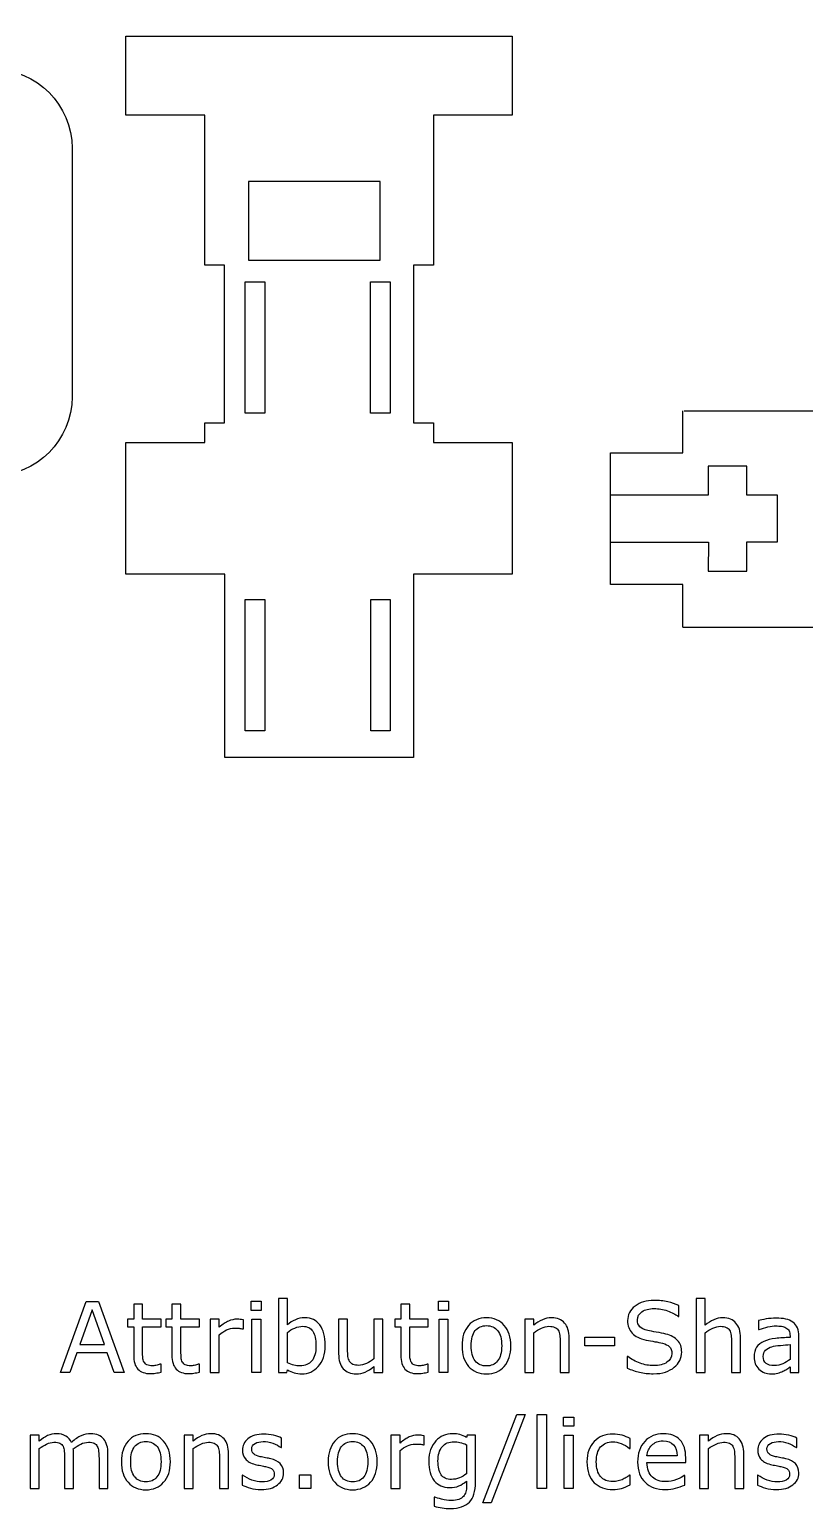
# Model space of a CAD drawing. Extents: x -208 to 424, y -67 to 313.
# Drawn here: x -133.5 to -74.5, y -66.9 to 45.6 of the extents above; entities that cross this region are included whole.
import ezdxf

# ---------------------------------------------------------------- set-up
doc = ezdxf.new("R2010")
doc.units = 0
doc.header["$MEASUREMENT"] = 0

# ---------------------------------------------------------------- blocks, each defined once
blk = doc.blocks.new('AI9-BLK1')
at = {"color": 7}
for points in [[(-61.94, -10.87), (-62.7, -10.87), (-63.23, -9.37), (-65.55, -9.37), (-66.07, -10.87), (-66.8, -10.87), (-64.85, -5.48), (-63.89, -5.48), (-61.94, -10.87)], [(-51.51, -6.15), (-52.28, -6.15), (-52.28, -5.45), (-51.51, -5.45), (-51.51, -6.15)], [(-37.25, -6.15), (-38.02, -6.15), (-38.02, -5.45), (-37.25, -5.45), (-37.25, -6.15)], [(-63.45, -8.75), (-64.39, -6.11), (-65.33, -8.75), (-63.45, -8.75)], [(-51.55, -10.87), (-52.24, -10.87), (-52.24, -6.82), (-51.55, -6.82), (-51.55, -10.87)], [(-37.3, -10.87), (-37.98, -10.87), (-37.98, -6.82), (-37.3, -6.82), (-37.3, -10.87)], [(-24.62, -8.84), (-26.88, -8.84), (-26.88, -8.19), (-24.62, -8.19), (-24.62, -8.84)], [(-31.42, -14.06), (-34.02, -20.79), (-34.64, -20.79), (-32.06, -14.06), (-31.42, -14.06)], [(-29.81, -19.69), (-30.5, -19.69), (-30.5, -14.06), (-29.81, -14.06), (-29.81, -19.69)], [(-27.73, -14.97), (-28.51, -14.97), (-28.51, -14.27), (-27.73, -14.27), (-27.73, -14.97)], [(-27.78, -19.69), (-28.46, -19.69), (-28.46, -15.64), (-27.78, -15.64), (-27.78, -19.69)], [(-47.73, -19.69), (-48.59, -19.69), (-48.59, -18.65), (-47.73, -18.65), (-47.73, -19.69)]]:
    blk.add_lwpolyline(points, dxfattribs=at)
for points, knots in [([(-46.64, -8.82), (-46.64, -9.15), (-46.69, -9.46), (-46.78, -9.73), (-46.88, -10), (-47.01, -10.23), (-47.17, -10.41), (-47.34, -10.6), (-47.53, -10.74), (-47.73, -10.84), (-47.94, -10.93), (-48.17, -10.98), (-48.41, -10.98), (-48.64, -10.98), (-48.84, -10.95), (-49.01, -10.9), (-49.18, -10.84), (-49.35, -10.77), (-49.52, -10.68), (-49.52, -10.68), (-49.56, -10.87), (-49.56, -10.87), (-49.56, -10.87), (-50.2, -10.87), (-50.2, -10.87), (-50.2, -10.87), (-50.2, -5.24), (-50.2, -5.24), (-50.2, -5.24), (-49.52, -5.24), (-49.52, -5.24), (-49.52, -5.24), (-49.52, -7.25), (-49.52, -7.25), (-49.33, -7.09), (-49.13, -6.96), (-48.91, -6.86), (-48.7, -6.76), (-48.46, -6.71), (-48.19, -6.71), (-47.71, -6.71), (-47.33, -6.9), (-47.06, -7.26), (-46.78, -7.63), (-46.64, -8.15), (-46.64, -8.82)], [0, 0, 0, 0, 1, 1, 1, 2, 2, 2, 3, 3, 3, 4, 4, 4, 5, 5, 5, 6, 6, 6, 7, 7, 7, 8, 8, 8, 9, 9, 9, 10, 10, 10, 11, 11, 11, 12, 12, 12, 13, 13, 13, 14, 14, 14, 15, 15, 15, 15]), ([(-19.51, -9.34), (-19.51, -9.54), (-19.56, -9.75), (-19.66, -9.96), (-19.76, -10.16), (-19.89, -10.34), (-20.07, -10.48), (-20.26, -10.63), (-20.49, -10.75), (-20.74, -10.84), (-21, -10.93), (-21.31, -10.97), (-21.67, -10.97), (-22.06, -10.97), (-22.4, -10.93), (-22.71, -10.86), (-23.02, -10.79), (-23.34, -10.68), (-23.66, -10.54), (-23.66, -10.54), (-23.66, -9.65), (-23.66, -9.65), (-23.66, -9.65), (-23.61, -9.65), (-23.61, -9.65), (-23.34, -9.87), (-23.02, -10.05), (-22.67, -10.17), (-22.31, -10.29), (-21.98, -10.35), (-21.66, -10.35), (-21.22, -10.35), (-20.88, -10.27), (-20.63, -10.1), (-20.39, -9.94), (-20.26, -9.71), (-20.26, -9.44), (-20.26, -9.2), (-20.32, -9.02), (-20.44, -8.91), (-20.55, -8.8), (-20.73, -8.71), (-20.97, -8.64), (-21.15, -8.6), (-21.34, -8.56), (-21.55, -8.53), (-21.76, -8.49), (-21.99, -8.45), (-22.22, -8.41), (-22.7, -8.3), (-23.05, -8.13), (-23.28, -7.89), (-23.51, -7.64), (-23.63, -7.32), (-23.63, -6.93), (-23.63, -6.48), (-23.43, -6.11), (-23.06, -5.82), (-22.67, -5.53), (-22.19, -5.39), (-21.61, -5.39), (-21.23, -5.39), (-20.88, -5.43), (-20.57, -5.5), (-20.26, -5.57), (-19.98, -5.66), (-19.73, -5.77), (-19.73, -5.77), (-19.73, -6.61), (-19.73, -6.61), (-19.73, -6.61), (-19.78, -6.61), (-19.78, -6.61), (-19.99, -6.44), (-20.26, -6.3), (-20.59, -6.18), (-20.92, -6.07), (-21.26, -6.01), (-21.61, -6.01), (-21.99, -6.01), (-22.3, -6.09), (-22.53, -6.25), (-22.76, -6.41), (-22.88, -6.61), (-22.88, -6.86), (-22.88, -7.09), (-22.82, -7.26), (-22.7, -7.39), (-22.59, -7.52), (-22.38, -7.62), (-22.09, -7.68), (-21.94, -7.72), (-21.72, -7.76), (-21.44, -7.81), (-21.15, -7.85), (-20.91, -7.9), (-20.72, -7.95), (-20.32, -8.06), (-20.02, -8.22), (-19.82, -8.43), (-19.61, -8.65), (-19.51, -8.95), (-19.51, -9.34)], [0, 0, 0, 0, 1, 1, 1, 2, 2, 2, 3, 3, 3, 4, 4, 4, 5, 5, 5, 6, 6, 6, 7, 7, 7, 8, 8, 8, 9, 9, 9, 10, 10, 10, 11, 11, 11, 12, 12, 12, 13, 13, 13, 14, 14, 14, 15, 15, 15, 16, 16, 16, 17, 17, 17, 18, 18, 18, 19, 19, 19, 20, 20, 20, 21, 21, 21, 22, 22, 22, 23, 23, 23, 24, 24, 24, 25, 25, 25, 26, 26, 26, 27, 27, 27, 28, 28, 28, 29, 29, 29, 30, 30, 30, 31, 31, 31, 32, 32, 32, 33, 33, 33, 34, 34, 34, 34]), ([(-15.03, -10.87), (-15.03, -10.87), (-15.72, -10.87), (-15.72, -10.87), (-15.72, -10.87), (-15.72, -8.57), (-15.72, -8.57), (-15.72, -8.38), (-15.73, -8.21), (-15.75, -8.05), (-15.77, -7.88), (-15.81, -7.76), (-15.87, -7.66), (-15.93, -7.56), (-16.01, -7.49), (-16.13, -7.44), (-16.24, -7.39), (-16.38, -7.36), (-16.56, -7.36), (-16.75, -7.36), (-16.94, -7.41), (-17.14, -7.5), (-17.35, -7.59), (-17.54, -7.71), (-17.72, -7.85), (-17.72, -7.85), (-17.72, -10.87), (-17.72, -10.87), (-17.72, -10.87), (-18.41, -10.87), (-18.41, -10.87), (-18.41, -10.87), (-18.41, -5.24), (-18.41, -5.24), (-18.41, -5.24), (-17.72, -5.24), (-17.72, -5.24), (-17.72, -5.24), (-17.72, -7.28), (-17.72, -7.28), (-17.51, -7.1), (-17.29, -6.96), (-17.07, -6.86), (-16.84, -6.76), (-16.61, -6.71), (-16.37, -6.71), (-15.94, -6.71), (-15.6, -6.85), (-15.38, -7.11), (-15.15, -7.37), (-15.03, -7.75), (-15.03, -8.25), (-15.03, -8.25), (-15.03, -10.87), (-15.03, -10.87)], [0, 0, 0, 0, 1, 1, 1, 2, 2, 2, 3, 3, 3, 4, 4, 4, 5, 5, 5, 6, 6, 6, 7, 7, 7, 8, 8, 8, 9, 9, 9, 10, 10, 10, 11, 11, 11, 12, 12, 12, 13, 13, 13, 14, 14, 14, 15, 15, 15, 16, 16, 16, 17, 17, 17, 18, 18, 18, 18]), ([(-59.14, -10.84), (-59.27, -10.88), (-59.41, -10.9), (-59.56, -10.93), (-59.71, -10.95), (-59.84, -10.96), (-59.96, -10.96), (-60.37, -10.96), (-60.69, -10.85), (-60.9, -10.62), (-61.12, -10.4), (-61.22, -10.04), (-61.22, -9.55), (-61.22, -9.55), (-61.22, -7.4), (-61.22, -7.4), (-61.22, -7.4), (-61.69, -7.4), (-61.69, -7.4), (-61.69, -7.4), (-61.69, -6.82), (-61.69, -6.82), (-61.69, -6.82), (-61.22, -6.82), (-61.22, -6.82), (-61.22, -6.82), (-61.22, -5.67), (-61.22, -5.67), (-61.22, -5.67), (-60.54, -5.67), (-60.54, -5.67), (-60.54, -5.67), (-60.54, -6.82), (-60.54, -6.82), (-60.54, -6.82), (-59.14, -6.82), (-59.14, -6.82), (-59.14, -6.82), (-59.14, -7.4), (-59.14, -7.4), (-59.14, -7.4), (-60.54, -7.4), (-60.54, -7.4), (-60.54, -7.4), (-60.54, -9.25), (-60.54, -9.25), (-60.54, -9.46), (-60.54, -9.63), (-60.53, -9.75), (-60.52, -9.87), (-60.48, -9.98), (-60.43, -10.08), (-60.37, -10.18), (-60.3, -10.25), (-60.21, -10.3), (-60.11, -10.34), (-59.97, -10.36), (-59.78, -10.36), (-59.67, -10.36), (-59.56, -10.35), (-59.44, -10.31), (-59.32, -10.28), (-59.23, -10.25), (-59.18, -10.23), (-59.18, -10.23), (-59.14, -10.23), (-59.14, -10.23), (-59.14, -10.23), (-59.14, -10.84), (-59.14, -10.84)], [0, 0, 0, 0, 1, 1, 1, 2, 2, 2, 3, 3, 3, 4, 4, 4, 5, 5, 5, 6, 6, 6, 7, 7, 7, 8, 8, 8, 9, 9, 9, 10, 10, 10, 11, 11, 11, 12, 12, 12, 13, 13, 13, 14, 14, 14, 15, 15, 15, 16, 16, 16, 17, 17, 17, 18, 18, 18, 19, 19, 19, 20, 20, 20, 21, 21, 21, 22, 22, 22, 23, 23, 23, 23]), ([(-56.22, -10.84), (-56.35, -10.88), (-56.49, -10.9), (-56.64, -10.93), (-56.79, -10.95), (-56.92, -10.96), (-57.04, -10.96), (-57.46, -10.96), (-57.77, -10.85), (-57.98, -10.62), (-58.2, -10.4), (-58.31, -10.04), (-58.31, -9.55), (-58.31, -9.55), (-58.31, -7.4), (-58.31, -7.4), (-58.31, -7.4), (-58.77, -7.4), (-58.77, -7.4), (-58.77, -7.4), (-58.77, -6.82), (-58.77, -6.82), (-58.77, -6.82), (-58.31, -6.82), (-58.31, -6.82), (-58.31, -6.82), (-58.31, -5.67), (-58.31, -5.67), (-58.31, -5.67), (-57.62, -5.67), (-57.62, -5.67), (-57.62, -5.67), (-57.62, -6.82), (-57.62, -6.82), (-57.62, -6.82), (-56.22, -6.82), (-56.22, -6.82), (-56.22, -6.82), (-56.22, -7.4), (-56.22, -7.4), (-56.22, -7.4), (-57.62, -7.4), (-57.62, -7.4), (-57.62, -7.4), (-57.62, -9.25), (-57.62, -9.25), (-57.62, -9.46), (-57.62, -9.63), (-57.61, -9.75), (-57.6, -9.87), (-57.56, -9.98), (-57.51, -10.08), (-57.45, -10.18), (-57.38, -10.25), (-57.29, -10.3), (-57.2, -10.34), (-57.05, -10.36), (-56.86, -10.36), (-56.75, -10.36), (-56.64, -10.35), (-56.52, -10.31), (-56.4, -10.28), (-56.31, -10.25), (-56.26, -10.23), (-56.26, -10.23), (-56.22, -10.23), (-56.22, -10.23), (-56.22, -10.23), (-56.22, -10.84), (-56.22, -10.84)], [0, 0, 0, 0, 1, 1, 1, 2, 2, 2, 3, 3, 3, 4, 4, 4, 5, 5, 5, 6, 6, 6, 7, 7, 7, 8, 8, 8, 9, 9, 9, 10, 10, 10, 11, 11, 11, 12, 12, 12, 13, 13, 13, 14, 14, 14, 15, 15, 15, 16, 16, 16, 17, 17, 17, 18, 18, 18, 19, 19, 19, 20, 20, 20, 21, 21, 21, 22, 22, 22, 23, 23, 23, 23]), ([(-38.8, -10.84), (-38.93, -10.88), (-39.07, -10.9), (-39.22, -10.93), (-39.37, -10.95), (-39.51, -10.96), (-39.63, -10.96), (-40.04, -10.96), (-40.35, -10.85), (-40.57, -10.62), (-40.78, -10.4), (-40.89, -10.04), (-40.89, -9.55), (-40.89, -9.55), (-40.89, -7.4), (-40.89, -7.4), (-40.89, -7.4), (-41.35, -7.4), (-41.35, -7.4), (-41.35, -7.4), (-41.35, -6.82), (-41.35, -6.82), (-41.35, -6.82), (-40.89, -6.82), (-40.89, -6.82), (-40.89, -6.82), (-40.89, -5.67), (-40.89, -5.67), (-40.89, -5.67), (-40.2, -5.67), (-40.2, -5.67), (-40.2, -5.67), (-40.2, -6.82), (-40.2, -6.82), (-40.2, -6.82), (-38.8, -6.82), (-38.8, -6.82), (-38.8, -6.82), (-38.8, -7.4), (-38.8, -7.4), (-38.8, -7.4), (-40.2, -7.4), (-40.2, -7.4), (-40.2, -7.4), (-40.2, -9.25), (-40.2, -9.25), (-40.2, -9.46), (-40.2, -9.63), (-40.19, -9.75), (-40.18, -9.87), (-40.15, -9.98), (-40.09, -10.08), (-40.04, -10.18), (-39.96, -10.25), (-39.87, -10.3), (-39.78, -10.34), (-39.64, -10.36), (-39.45, -10.36), (-39.34, -10.36), (-39.22, -10.35), (-39.1, -10.31), (-38.98, -10.28), (-38.89, -10.25), (-38.84, -10.23), (-38.84, -10.23), (-38.8, -10.23), (-38.8, -10.23), (-38.8, -10.23), (-38.8, -10.84), (-38.8, -10.84)], [0, 0, 0, 0, 1, 1, 1, 2, 2, 2, 3, 3, 3, 4, 4, 4, 5, 5, 5, 6, 6, 6, 7, 7, 7, 8, 8, 8, 9, 9, 9, 10, 10, 10, 11, 11, 11, 12, 12, 12, 13, 13, 13, 14, 14, 14, 15, 15, 15, 16, 16, 16, 17, 17, 17, 18, 18, 18, 19, 19, 19, 20, 20, 20, 21, 21, 21, 22, 22, 22, 23, 23, 23, 23]), ([(-32.51, -8.85), (-32.51, -9.51), (-32.68, -10.03), (-33.01, -10.41), (-33.35, -10.79), (-33.8, -10.98), (-34.37, -10.98), (-34.94, -10.98), (-35.39, -10.79), (-35.73, -10.41), (-36.07, -10.03), (-36.23, -9.51), (-36.23, -8.85), (-36.23, -8.19), (-36.07, -7.67), (-35.73, -7.29), (-35.39, -6.91), (-34.94, -6.71), (-34.37, -6.71), (-33.8, -6.71), (-33.35, -6.91), (-33.01, -7.29), (-32.68, -7.67), (-32.51, -8.19), (-32.51, -8.85)], [0, 0, 0, 0, 1, 1, 1, 2, 2, 2, 3, 3, 3, 4, 4, 4, 5, 5, 5, 6, 6, 6, 7, 7, 7, 8, 8, 8, 8]), ([(-28.08, -10.87), (-28.08, -10.87), (-28.76, -10.87), (-28.76, -10.87), (-28.76, -10.87), (-28.76, -8.57), (-28.76, -8.57), (-28.76, -8.38), (-28.77, -8.21), (-28.79, -8.05), (-28.81, -7.88), (-28.85, -7.76), (-28.91, -7.66), (-28.97, -7.56), (-29.06, -7.49), (-29.17, -7.44), (-29.28, -7.39), (-29.43, -7.36), (-29.61, -7.36), (-29.79, -7.36), (-29.99, -7.41), (-30.19, -7.5), (-30.39, -7.59), (-30.58, -7.71), (-30.77, -7.85), (-30.77, -7.85), (-30.77, -10.87), (-30.77, -10.87), (-30.77, -10.87), (-31.45, -10.87), (-31.45, -10.87), (-31.45, -10.87), (-31.45, -6.82), (-31.45, -6.82), (-31.45, -6.82), (-30.77, -6.82), (-30.77, -6.82), (-30.77, -6.82), (-30.77, -7.28), (-30.77, -7.28), (-30.56, -7.1), (-30.34, -6.96), (-30.11, -6.86), (-29.88, -6.76), (-29.65, -6.71), (-29.41, -6.71), (-28.98, -6.71), (-28.65, -6.85), (-28.42, -7.11), (-28.19, -7.37), (-28.08, -7.75), (-28.08, -8.25), (-28.08, -8.25), (-28.08, -10.87), (-28.08, -10.87)], [0, 0, 0, 0, 1, 1, 1, 2, 2, 2, 3, 3, 3, 4, 4, 4, 5, 5, 5, 6, 6, 6, 7, 7, 7, 8, 8, 8, 9, 9, 9, 10, 10, 10, 11, 11, 11, 12, 12, 12, 13, 13, 13, 14, 14, 14, 15, 15, 15, 16, 16, 16, 17, 17, 17, 18, 18, 18, 18]), ([(-10.58, -10.87), (-10.58, -10.87), (-11.26, -10.87), (-11.26, -10.87), (-11.26, -10.87), (-11.26, -10.44), (-11.26, -10.44), (-11.32, -10.48), (-11.4, -10.54), (-11.5, -10.61), (-11.61, -10.68), (-11.7, -10.74), (-11.8, -10.78), (-11.91, -10.84), (-12.04, -10.89), (-12.19, -10.92), (-12.34, -10.96), (-12.51, -10.98), (-12.7, -10.98), (-13.07, -10.98), (-13.37, -10.86), (-13.63, -10.62), (-13.88, -10.38), (-14, -10.07), (-14, -9.7), (-14, -9.39), (-13.94, -9.14), (-13.81, -8.96), (-13.68, -8.77), (-13.49, -8.62), (-13.25, -8.51), (-13, -8.4), (-12.71, -8.33), (-12.37, -8.29), (-12.02, -8.25), (-11.65, -8.22), (-11.26, -8.2), (-11.26, -8.2), (-11.26, -8.1), (-11.26, -8.1), (-11.26, -7.94), (-11.29, -7.81), (-11.34, -7.71), (-11.39, -7.61), (-11.47, -7.53), (-11.57, -7.47), (-11.67, -7.42), (-11.78, -7.38), (-11.92, -7.36), (-12.05, -7.34), (-12.2, -7.33), (-12.34, -7.33), (-12.52, -7.33), (-12.72, -7.35), (-12.94, -7.4), (-13.16, -7.45), (-13.38, -7.52), (-13.62, -7.61), (-13.62, -7.61), (-13.65, -7.61), (-13.65, -7.61), (-13.65, -7.61), (-13.65, -6.92), (-13.65, -6.92), (-13.52, -6.88), (-13.33, -6.84), (-13.08, -6.8), (-12.83, -6.76), (-12.58, -6.74), (-12.33, -6.74), (-12.05, -6.74), (-11.8, -6.76), (-11.59, -6.81), (-11.38, -6.85), (-11.2, -6.93), (-11.04, -7.05), (-10.89, -7.16), (-10.77, -7.3), (-10.7, -7.48), (-10.62, -7.65), (-10.58, -7.87), (-10.58, -8.13), (-10.58, -8.13), (-10.58, -10.87), (-10.58, -10.87)], [0, 0, 0, 0, 1, 1, 1, 2, 2, 2, 3, 3, 3, 4, 4, 4, 5, 5, 5, 6, 6, 6, 7, 7, 7, 8, 8, 8, 9, 9, 9, 10, 10, 10, 11, 11, 11, 12, 12, 12, 13, 13, 13, 14, 14, 14, 15, 15, 15, 16, 16, 16, 17, 17, 17, 18, 18, 18, 19, 19, 19, 20, 20, 20, 21, 21, 21, 22, 22, 22, 23, 23, 23, 24, 24, 24, 25, 25, 25, 26, 26, 26, 27, 27, 27, 28, 28, 28, 28]), ([(-52.87, -7.56), (-52.87, -7.56), (-52.91, -7.56), (-52.91, -7.56), (-53.01, -7.54), (-53.11, -7.52), (-53.2, -7.51), (-53.3, -7.5), (-53.41, -7.5), (-53.54, -7.5), (-53.75, -7.5), (-53.95, -7.54), (-54.15, -7.64), (-54.34, -7.73), (-54.53, -7.85), (-54.71, -8), (-54.71, -8), (-54.71, -10.87), (-54.71, -10.87), (-54.71, -10.87), (-55.4, -10.87), (-55.4, -10.87), (-55.4, -10.87), (-55.4, -6.82), (-55.4, -6.82), (-55.4, -6.82), (-54.71, -6.82), (-54.71, -6.82), (-54.71, -6.82), (-54.71, -7.42), (-54.71, -7.42), (-54.44, -7.2), (-54.21, -7.05), (-54, -6.96), (-53.79, -6.87), (-53.58, -6.82), (-53.37, -6.82), (-53.25, -6.82), (-53.16, -6.83), (-53.11, -6.83), (-53.06, -6.84), (-52.98, -6.85), (-52.87, -6.87), (-52.87, -6.87), (-52.87, -7.56), (-52.87, -7.56)], [0, 0, 0, 0, 1, 1, 1, 2, 2, 2, 3, 3, 3, 4, 4, 4, 5, 5, 5, 6, 6, 6, 7, 7, 7, 8, 8, 8, 9, 9, 9, 10, 10, 10, 11, 11, 11, 12, 12, 12, 13, 13, 13, 14, 14, 14, 15, 15, 15, 15]), ([(-47.35, -8.84), (-47.35, -8.36), (-47.43, -7.99), (-47.59, -7.74), (-47.74, -7.49), (-48, -7.36), (-48.36, -7.36), (-48.55, -7.36), (-48.75, -7.41), (-48.96, -7.49), (-49.16, -7.58), (-49.35, -7.69), (-49.52, -7.82), (-49.52, -7.82), (-49.52, -10.14), (-49.52, -10.14), (-49.33, -10.23), (-49.16, -10.29), (-49.02, -10.32), (-48.88, -10.36), (-48.73, -10.37), (-48.55, -10.37), (-48.17, -10.37), (-47.88, -10.25), (-47.67, -10), (-47.45, -9.76), (-47.35, -9.37), (-47.35, -8.84)], [0, 0, 0, 0, 1, 1, 1, 2, 2, 2, 3, 3, 3, 4, 4, 4, 5, 5, 5, 6, 6, 6, 7, 7, 7, 8, 8, 8, 9, 9, 9, 9]), ([(-42.25, -10.87), (-42.25, -10.87), (-42.93, -10.87), (-42.93, -10.87), (-42.93, -10.87), (-42.93, -10.42), (-42.93, -10.42), (-43.16, -10.6), (-43.38, -10.74), (-43.59, -10.84), (-43.8, -10.93), (-44.03, -10.98), (-44.28, -10.98), (-44.7, -10.98), (-45.03, -10.85), (-45.27, -10.59), (-45.5, -10.33), (-45.62, -9.95), (-45.62, -9.45), (-45.62, -9.45), (-45.62, -6.82), (-45.62, -6.82), (-45.62, -6.82), (-44.94, -6.82), (-44.94, -6.82), (-44.94, -6.82), (-44.94, -9.13), (-44.94, -9.13), (-44.94, -9.33), (-44.93, -9.51), (-44.91, -9.65), (-44.89, -9.8), (-44.85, -9.92), (-44.79, -10.03), (-44.72, -10.13), (-44.64, -10.21), (-44.53, -10.26), (-44.43, -10.31), (-44.28, -10.33), (-44.08, -10.33), (-43.91, -10.33), (-43.72, -10.28), (-43.51, -10.19), (-43.3, -10.1), (-43.11, -9.98), (-42.93, -9.84), (-42.93, -9.84), (-42.93, -6.82), (-42.93, -6.82), (-42.93, -6.82), (-42.25, -6.82), (-42.25, -6.82), (-42.25, -6.82), (-42.25, -10.87), (-42.25, -10.87)], [0, 0, 0, 0, 1, 1, 1, 2, 2, 2, 3, 3, 3, 4, 4, 4, 5, 5, 5, 6, 6, 6, 7, 7, 7, 8, 8, 8, 9, 9, 9, 10, 10, 10, 11, 11, 11, 12, 12, 12, 13, 13, 13, 14, 14, 14, 15, 15, 15, 16, 16, 16, 17, 17, 17, 18, 18, 18, 18]), ([(-33.21, -8.85), (-33.21, -8.33), (-33.31, -7.94), (-33.52, -7.69), (-33.72, -7.44), (-34.01, -7.31), (-34.37, -7.31), (-34.74, -7.31), (-35.02, -7.44), (-35.22, -7.69), (-35.43, -7.94), (-35.53, -8.33), (-35.53, -8.85), (-35.53, -9.35), (-35.43, -9.73), (-35.22, -9.99), (-35.02, -10.26), (-34.73, -10.38), (-34.37, -10.38), (-34.01, -10.38), (-33.73, -10.26), (-33.52, -10), (-33.32, -9.74), (-33.21, -9.36), (-33.21, -8.85)], [0, 0, 0, 0, 1, 1, 1, 2, 2, 2, 3, 3, 3, 4, 4, 4, 5, 5, 5, 6, 6, 6, 7, 7, 7, 8, 8, 8, 8]), ([(-11.26, -9.88), (-11.26, -9.88), (-11.26, -8.75), (-11.26, -8.75), (-11.47, -8.77), (-11.71, -8.78), (-11.99, -8.81), (-12.27, -8.83), (-12.49, -8.87), (-12.65, -8.91), (-12.84, -8.97), (-13, -9.05), (-13.12, -9.17), (-13.24, -9.29), (-13.3, -9.45), (-13.3, -9.65), (-13.3, -9.89), (-13.23, -10.06), (-13.09, -10.18), (-12.95, -10.29), (-12.74, -10.35), (-12.46, -10.35), (-12.22, -10.35), (-12, -10.31), (-11.81, -10.21), (-11.61, -10.12), (-11.43, -10.01), (-11.26, -9.88)], [0, 0, 0, 0, 1, 1, 1, 2, 2, 2, 3, 3, 3, 4, 4, 4, 5, 5, 5, 6, 6, 6, 7, 7, 7, 8, 8, 8, 9, 9, 9, 9]), ([(-63.18, -19.69), (-63.18, -19.69), (-63.86, -19.69), (-63.86, -19.69), (-63.86, -19.69), (-63.86, -17.39), (-63.86, -17.39), (-63.86, -17.21), (-63.87, -17.05), (-63.89, -16.89), (-63.9, -16.72), (-63.94, -16.59), (-63.99, -16.5), (-64.04, -16.39), (-64.12, -16.32), (-64.23, -16.26), (-64.33, -16.21), (-64.48, -16.18), (-64.67, -16.18), (-64.86, -16.18), (-65.06, -16.23), (-65.25, -16.33), (-65.44, -16.42), (-65.63, -16.54), (-65.82, -16.69), (-65.81, -16.75), (-65.8, -16.81), (-65.8, -16.88), (-65.8, -16.96), (-65.79, -17.03), (-65.79, -17.1), (-65.79, -17.1), (-65.79, -19.69), (-65.79, -19.69), (-65.79, -19.69), (-66.48, -19.69), (-66.48, -19.69), (-66.48, -19.69), (-66.48, -17.39), (-66.48, -17.39), (-66.48, -17.21), (-66.48, -17.04), (-66.5, -16.88), (-66.52, -16.72), (-66.55, -16.59), (-66.6, -16.49), (-66.65, -16.39), (-66.73, -16.31), (-66.84, -16.26), (-66.94, -16.21), (-67.09, -16.18), (-67.29, -16.18), (-67.47, -16.18), (-67.66, -16.23), (-67.85, -16.32), (-68.03, -16.41), (-68.22, -16.53), (-68.41, -16.67), (-68.41, -16.67), (-68.41, -19.69), (-68.41, -19.69), (-68.41, -19.69), (-69.09, -19.69), (-69.09, -19.69), (-69.09, -19.69), (-69.09, -15.64), (-69.09, -15.64), (-69.09, -15.64), (-68.41, -15.64), (-68.41, -15.64), (-68.41, -15.64), (-68.41, -16.09), (-68.41, -16.09), (-68.19, -15.92), (-67.98, -15.78), (-67.77, -15.68), (-67.56, -15.58), (-67.33, -15.53), (-67.09, -15.53), (-66.82, -15.53), (-66.58, -15.59), (-66.39, -15.71), (-66.2, -15.82), (-66.06, -15.98), (-65.96, -16.19), (-65.69, -15.96), (-65.44, -15.79), (-65.21, -15.69), (-64.98, -15.58), (-64.74, -15.53), (-64.48, -15.53), (-64.04, -15.53), (-63.71, -15.67), (-63.5, -15.94), (-63.29, -16.21), (-63.18, -16.58), (-63.18, -17.06), (-63.18, -17.06), (-63.18, -19.69), (-63.18, -19.69)], [0, 0, 0, 0, 1, 1, 1, 2, 2, 2, 3, 3, 3, 4, 4, 4, 5, 5, 5, 6, 6, 6, 7, 7, 7, 8, 8, 8, 9, 9, 9, 10, 10, 10, 11, 11, 11, 12, 12, 12, 13, 13, 13, 14, 14, 14, 15, 15, 15, 16, 16, 16, 17, 17, 17, 18, 18, 18, 19, 19, 19, 20, 20, 20, 21, 21, 21, 22, 22, 22, 23, 23, 23, 24, 24, 24, 25, 25, 25, 26, 26, 26, 27, 27, 27, 28, 28, 28, 29, 29, 29, 30, 30, 30, 31, 31, 31, 32, 32, 32, 33, 33, 33, 33]), ([(-58.43, -17.67), (-58.43, -18.33), (-58.6, -18.85), (-58.94, -19.23), (-59.28, -19.61), (-59.73, -19.8), (-60.29, -19.8), (-60.87, -19.8), (-61.32, -19.61), (-61.65, -19.23), (-61.99, -18.85), (-62.16, -18.33), (-62.16, -17.67), (-62.16, -17.01), (-61.99, -16.49), (-61.65, -16.11), (-61.32, -15.72), (-60.87, -15.53), (-60.29, -15.53), (-59.73, -15.53), (-59.28, -15.72), (-58.94, -16.11), (-58.6, -16.49), (-58.43, -17.01), (-58.43, -17.67)], [0, 0, 0, 0, 1, 1, 1, 2, 2, 2, 3, 3, 3, 4, 4, 4, 5, 5, 5, 6, 6, 6, 7, 7, 7, 8, 8, 8, 8]), ([(-54, -19.69), (-54, -19.69), (-54.69, -19.69), (-54.69, -19.69), (-54.69, -19.69), (-54.69, -17.39), (-54.69, -17.39), (-54.69, -17.2), (-54.7, -17.03), (-54.72, -16.87), (-54.74, -16.7), (-54.78, -16.58), (-54.84, -16.48), (-54.9, -16.38), (-54.98, -16.31), (-55.1, -16.26), (-55.21, -16.21), (-55.36, -16.18), (-55.53, -16.18), (-55.72, -16.18), (-55.91, -16.23), (-56.11, -16.32), (-56.31, -16.41), (-56.51, -16.53), (-56.69, -16.67), (-56.69, -16.67), (-56.69, -19.69), (-56.69, -19.69), (-56.69, -19.69), (-57.38, -19.69), (-57.38, -19.69), (-57.38, -19.69), (-57.38, -15.64), (-57.38, -15.64), (-57.38, -15.64), (-56.69, -15.64), (-56.69, -15.64), (-56.69, -15.64), (-56.69, -16.09), (-56.69, -16.09), (-56.48, -15.92), (-56.26, -15.78), (-56.04, -15.68), (-55.81, -15.58), (-55.58, -15.53), (-55.34, -15.53), (-54.91, -15.53), (-54.57, -15.66), (-54.34, -15.93), (-54.12, -16.19), (-54, -16.57), (-54, -17.06), (-54, -17.06), (-54, -19.69), (-54, -19.69)], [0, 0, 0, 0, 1, 1, 1, 2, 2, 2, 3, 3, 3, 4, 4, 4, 5, 5, 5, 6, 6, 6, 7, 7, 7, 8, 8, 8, 9, 9, 9, 10, 10, 10, 11, 11, 11, 12, 12, 12, 13, 13, 13, 14, 14, 14, 15, 15, 15, 16, 16, 16, 17, 17, 17, 18, 18, 18, 18]), ([(-49.81, -18.52), (-49.81, -18.89), (-49.96, -19.19), (-50.27, -19.42), (-50.57, -19.66), (-50.99, -19.78), (-51.52, -19.78), (-51.81, -19.78), (-52.09, -19.74), (-52.34, -19.67), (-52.59, -19.6), (-52.79, -19.52), (-52.96, -19.44), (-52.96, -19.44), (-52.96, -18.68), (-52.96, -18.68), (-52.96, -18.68), (-52.93, -18.68), (-52.93, -18.68), (-52.71, -18.84), (-52.48, -18.97), (-52.22, -19.06), (-51.95, -19.16), (-51.7, -19.2), (-51.46, -19.2), (-51.17, -19.2), (-50.94, -19.16), (-50.77, -19.06), (-50.6, -18.96), (-50.52, -18.81), (-50.52, -18.61), (-50.52, -18.45), (-50.56, -18.33), (-50.65, -18.25), (-50.74, -18.16), (-50.92, -18.09), (-51.18, -18.04), (-51.27, -18.01), (-51.4, -17.99), (-51.55, -17.96), (-51.71, -17.93), (-51.85, -17.9), (-51.97, -17.87), (-52.32, -17.77), (-52.57, -17.64), (-52.72, -17.45), (-52.87, -17.27), (-52.94, -17.05), (-52.94, -16.78), (-52.94, -16.62), (-52.91, -16.46), (-52.84, -16.32), (-52.77, -16.17), (-52.67, -16.04), (-52.53, -15.92), (-52.39, -15.81), (-52.22, -15.72), (-52.01, -15.65), (-51.8, -15.59), (-51.57, -15.56), (-51.31, -15.56), (-51.07, -15.56), (-50.83, -15.59), (-50.58, -15.64), (-50.33, -15.7), (-50.13, -15.78), (-49.96, -15.86), (-49.96, -15.86), (-49.96, -16.59), (-49.96, -16.59), (-49.96, -16.59), (-50, -16.59), (-50, -16.59), (-50.17, -16.46), (-50.38, -16.35), (-50.63, -16.26), (-50.88, -16.17), (-51.12, -16.13), (-51.36, -16.13), (-51.6, -16.13), (-51.81, -16.18), (-51.98, -16.27), (-52.15, -16.37), (-52.24, -16.51), (-52.24, -16.69), (-52.24, -16.86), (-52.18, -16.99), (-52.08, -17.07), (-51.98, -17.15), (-51.82, -17.22), (-51.59, -17.28), (-51.47, -17.3), (-51.33, -17.33), (-51.18, -17.36), (-51.02, -17.39), (-50.89, -17.42), (-50.79, -17.44), (-50.48, -17.51), (-50.23, -17.64), (-50.07, -17.81), (-49.9, -17.99), (-49.81, -18.23), (-49.81, -18.52)], [0, 0, 0, 0, 1, 1, 1, 2, 2, 2, 3, 3, 3, 4, 4, 4, 5, 5, 5, 6, 6, 6, 7, 7, 7, 8, 8, 8, 9, 9, 9, 10, 10, 10, 11, 11, 11, 12, 12, 12, 13, 13, 13, 14, 14, 14, 15, 15, 15, 16, 16, 16, 17, 17, 17, 18, 18, 18, 19, 19, 19, 20, 20, 20, 21, 21, 21, 22, 22, 22, 23, 23, 23, 24, 24, 24, 25, 25, 25, 26, 26, 26, 27, 27, 27, 28, 28, 28, 29, 29, 29, 30, 30, 30, 31, 31, 31, 32, 32, 32, 33, 33, 33, 34, 34, 34, 34]), ([(-42.69, -17.67), (-42.69, -18.33), (-42.86, -18.85), (-43.2, -19.23), (-43.54, -19.61), (-43.99, -19.8), (-44.55, -19.8), (-45.13, -19.8), (-45.58, -19.61), (-45.92, -19.23), (-46.25, -18.85), (-46.42, -18.33), (-46.42, -17.67), (-46.42, -17.01), (-46.25, -16.49), (-45.92, -16.11), (-45.58, -15.72), (-45.13, -15.53), (-44.55, -15.53), (-43.99, -15.53), (-43.54, -15.72), (-43.2, -16.11), (-42.86, -16.49), (-42.69, -17.01), (-42.69, -17.67)], [0, 0, 0, 0, 1, 1, 1, 2, 2, 2, 3, 3, 3, 4, 4, 4, 5, 5, 5, 6, 6, 6, 7, 7, 7, 8, 8, 8, 8]), ([(-39.11, -16.38), (-39.11, -16.38), (-39.15, -16.38), (-39.15, -16.38), (-39.25, -16.36), (-39.35, -16.34), (-39.44, -16.33), (-39.54, -16.32), (-39.65, -16.32), (-39.78, -16.32), (-39.99, -16.32), (-40.19, -16.36), (-40.39, -16.46), (-40.58, -16.55), (-40.77, -16.67), (-40.95, -16.82), (-40.95, -16.82), (-40.95, -19.69), (-40.95, -19.69), (-40.95, -19.69), (-41.64, -19.69), (-41.64, -19.69), (-41.64, -19.69), (-41.64, -15.64), (-41.64, -15.64), (-41.64, -15.64), (-40.95, -15.64), (-40.95, -15.64), (-40.95, -15.64), (-40.95, -16.24), (-40.95, -16.24), (-40.68, -16.02), (-40.45, -15.87), (-40.24, -15.78), (-40.03, -15.69), (-39.82, -15.64), (-39.61, -15.64), (-39.49, -15.64), (-39.4, -15.65), (-39.35, -15.65), (-39.3, -15.66), (-39.22, -15.67), (-39.11, -15.69), (-39.11, -15.69), (-39.11, -16.38), (-39.11, -16.38)], [0, 0, 0, 0, 1, 1, 1, 2, 2, 2, 3, 3, 3, 4, 4, 4, 5, 5, 5, 6, 6, 6, 7, 7, 7, 8, 8, 8, 9, 9, 9, 10, 10, 10, 11, 11, 11, 12, 12, 12, 13, 13, 13, 14, 14, 14, 15, 15, 15, 15]), ([(-35.2, -19.23), (-35.2, -19.92), (-35.36, -20.42), (-35.67, -20.74), (-35.98, -21.06), (-36.46, -21.22), (-37.11, -21.22), (-37.32, -21.22), (-37.53, -21.21), (-37.74, -21.18), (-37.94, -21.15), (-38.14, -21.1), (-38.34, -21.05), (-38.34, -21.05), (-38.34, -20.35), (-38.34, -20.35), (-38.34, -20.35), (-38.31, -20.35), (-38.31, -20.35), (-38.2, -20.4), (-38.02, -20.45), (-37.78, -20.52), (-37.54, -20.58), (-37.29, -20.62), (-37.05, -20.62), (-36.82, -20.62), (-36.63, -20.59), (-36.48, -20.53), (-36.32, -20.48), (-36.21, -20.4), (-36.12, -20.3), (-36.04, -20.21), (-35.97, -20.09), (-35.94, -19.96), (-35.9, -19.83), (-35.88, -19.68), (-35.88, -19.51), (-35.88, -19.51), (-35.88, -19.14), (-35.88, -19.14), (-36.09, -19.31), (-36.29, -19.43), (-36.47, -19.51), (-36.66, -19.59), (-36.9, -19.63), (-37.19, -19.63), (-37.67, -19.63), (-38.05, -19.46), (-38.34, -19.11), (-38.62, -18.76), (-38.76, -18.27), (-38.76, -17.63), (-38.76, -17.28), (-38.71, -16.98), (-38.62, -16.73), (-38.52, -16.48), (-38.38, -16.26), (-38.21, -16.08), (-38.06, -15.91), (-37.87, -15.77), (-37.64, -15.68), (-37.42, -15.58), (-37.2, -15.53), (-36.97, -15.53), (-36.74, -15.53), (-36.54, -15.56), (-36.39, -15.6), (-36.23, -15.65), (-36.06, -15.72), (-35.88, -15.82), (-35.88, -15.82), (-35.84, -15.64), (-35.84, -15.64), (-35.84, -15.64), (-35.2, -15.64), (-35.2, -15.64), (-35.2, -15.64), (-35.2, -19.23), (-35.2, -19.23)], [0, 0, 0, 0, 1, 1, 1, 2, 2, 2, 3, 3, 3, 4, 4, 4, 5, 5, 5, 6, 6, 6, 7, 7, 7, 8, 8, 8, 9, 9, 9, 10, 10, 10, 11, 11, 11, 12, 12, 12, 13, 13, 13, 14, 14, 14, 15, 15, 15, 16, 16, 16, 17, 17, 17, 18, 18, 18, 19, 19, 19, 20, 20, 20, 21, 21, 21, 22, 22, 22, 23, 23, 23, 24, 24, 24, 25, 25, 25, 26, 26, 26, 26]), ([(-23.44, -19.43), (-23.67, -19.54), (-23.88, -19.63), (-24.09, -19.69), (-24.29, -19.75), (-24.51, -19.78), (-24.74, -19.78), (-25.03, -19.78), (-25.29, -19.73), (-25.54, -19.65), (-25.78, -19.56), (-25.99, -19.43), (-26.16, -19.26), (-26.34, -19.09), (-26.48, -18.87), (-26.57, -18.6), (-26.67, -18.34), (-26.72, -18.03), (-26.72, -17.67), (-26.72, -17.01), (-26.53, -16.5), (-26.17, -16.12), (-25.81, -15.74), (-25.33, -15.56), (-24.74, -15.56), (-24.5, -15.56), (-24.28, -15.59), (-24.05, -15.65), (-23.83, -15.72), (-23.63, -15.8), (-23.44, -15.89), (-23.44, -15.89), (-23.44, -16.65), (-23.44, -16.65), (-23.44, -16.65), (-23.48, -16.65), (-23.48, -16.65), (-23.68, -16.49), (-23.9, -16.36), (-24.12, -16.28), (-24.34, -16.19), (-24.55, -16.15), (-24.76, -16.15), (-25.15, -16.15), (-25.45, -16.28), (-25.68, -16.54), (-25.9, -16.8), (-26.01, -17.17), (-26.01, -17.67), (-26.01, -18.16), (-25.9, -18.53), (-25.68, -18.79), (-25.47, -19.05), (-25.16, -19.18), (-24.76, -19.18), (-24.63, -19.18), (-24.49, -19.16), (-24.35, -19.13), (-24.2, -19.09), (-24.08, -19.05), (-23.96, -18.99), (-23.86, -18.94), (-23.77, -18.89), (-23.68, -18.83), (-23.6, -18.77), (-23.53, -18.73), (-23.48, -18.69), (-23.48, -18.69), (-23.44, -18.69), (-23.44, -18.69), (-23.44, -18.69), (-23.44, -19.43), (-23.44, -19.43)], [0, 0, 0, 0, 1, 1, 1, 2, 2, 2, 3, 3, 3, 4, 4, 4, 5, 5, 5, 6, 6, 6, 7, 7, 7, 8, 8, 8, 9, 9, 9, 10, 10, 10, 11, 11, 11, 12, 12, 12, 13, 13, 13, 14, 14, 14, 15, 15, 15, 16, 16, 16, 17, 17, 17, 18, 18, 18, 19, 19, 19, 20, 20, 20, 21, 21, 21, 22, 22, 22, 23, 23, 23, 24, 24, 24, 24]), ([(-19.2, -17.73), (-19.2, -17.73), (-22.15, -17.73), (-22.15, -17.73), (-22.15, -17.98), (-22.11, -18.19), (-22.04, -18.38), (-21.97, -18.56), (-21.86, -18.72), (-21.73, -18.83), (-21.61, -18.95), (-21.46, -19.04), (-21.29, -19.1), (-21.12, -19.15), (-20.93, -19.18), (-20.72, -19.18), (-20.45, -19.18), (-20.18, -19.13), (-19.9, -19.02), (-19.62, -18.91), (-19.43, -18.8), (-19.31, -18.7), (-19.31, -18.7), (-19.27, -18.7), (-19.27, -18.7), (-19.27, -18.7), (-19.27, -19.44), (-19.27, -19.44), (-19.5, -19.53), (-19.74, -19.61), (-19.97, -19.68), (-20.21, -19.74), (-20.46, -19.78), (-20.73, -19.78), (-21.39, -19.78), (-21.92, -19.6), (-22.29, -19.23), (-22.67, -18.87), (-22.86, -18.36), (-22.86, -17.69), (-22.86, -17.03), (-22.68, -16.5), (-22.32, -16.12), (-21.96, -15.73), (-21.48, -15.53), (-20.9, -15.53), (-20.35, -15.53), (-19.93, -15.69), (-19.64, -16.01), (-19.34, -16.33), (-19.2, -16.78), (-19.2, -17.36), (-19.2, -17.36), (-19.2, -17.73), (-19.2, -17.73)], [0, 0, 0, 0, 1, 1, 1, 2, 2, 2, 3, 3, 3, 4, 4, 4, 5, 5, 5, 6, 6, 6, 7, 7, 7, 8, 8, 8, 9, 9, 9, 10, 10, 10, 11, 11, 11, 12, 12, 12, 13, 13, 13, 14, 14, 14, 15, 15, 15, 16, 16, 16, 17, 17, 17, 18, 18, 18, 18]), ([(-14.78, -19.69), (-14.78, -19.69), (-15.47, -19.69), (-15.47, -19.69), (-15.47, -19.69), (-15.47, -17.39), (-15.47, -17.39), (-15.47, -17.2), (-15.48, -17.03), (-15.5, -16.87), (-15.52, -16.7), (-15.56, -16.58), (-15.62, -16.48), (-15.68, -16.38), (-15.76, -16.31), (-15.88, -16.26), (-15.99, -16.21), (-16.14, -16.18), (-16.32, -16.18), (-16.5, -16.18), (-16.69, -16.23), (-16.89, -16.32), (-17.1, -16.41), (-17.29, -16.53), (-17.47, -16.67), (-17.47, -16.67), (-17.47, -19.69), (-17.47, -19.69), (-17.47, -19.69), (-18.16, -19.69), (-18.16, -19.69), (-18.16, -19.69), (-18.16, -15.64), (-18.16, -15.64), (-18.16, -15.64), (-17.47, -15.64), (-17.47, -15.64), (-17.47, -15.64), (-17.47, -16.09), (-17.47, -16.09), (-17.26, -15.92), (-17.04, -15.78), (-16.82, -15.68), (-16.59, -15.58), (-16.36, -15.53), (-16.12, -15.53), (-15.69, -15.53), (-15.35, -15.66), (-15.13, -15.93), (-14.9, -16.19), (-14.78, -16.57), (-14.78, -17.06), (-14.78, -17.06), (-14.78, -19.69), (-14.78, -19.69)], [0, 0, 0, 0, 1, 1, 1, 2, 2, 2, 3, 3, 3, 4, 4, 4, 5, 5, 5, 6, 6, 6, 7, 7, 7, 8, 8, 8, 9, 9, 9, 10, 10, 10, 11, 11, 11, 12, 12, 12, 13, 13, 13, 14, 14, 14, 15, 15, 15, 16, 16, 16, 17, 17, 17, 18, 18, 18, 18]), ([(-10.59, -18.52), (-10.59, -18.89), (-10.74, -19.19), (-11.05, -19.42), (-11.35, -19.66), (-11.77, -19.78), (-12.3, -19.78), (-12.59, -19.78), (-12.87, -19.74), (-13.12, -19.67), (-13.37, -19.6), (-13.58, -19.52), (-13.74, -19.44), (-13.74, -19.44), (-13.74, -18.68), (-13.74, -18.68), (-13.74, -18.68), (-13.71, -18.68), (-13.71, -18.68), (-13.5, -18.84), (-13.26, -18.97), (-13, -19.06), (-12.74, -19.16), (-12.48, -19.2), (-12.25, -19.2), (-11.95, -19.2), (-11.72, -19.16), (-11.55, -19.06), (-11.38, -18.96), (-11.3, -18.81), (-11.3, -18.61), (-11.3, -18.45), (-11.34, -18.33), (-11.43, -18.25), (-11.52, -18.16), (-11.7, -18.09), (-11.96, -18.04), (-12.05, -18.01), (-12.18, -17.99), (-12.33, -17.96), (-12.49, -17.93), (-12.63, -17.9), (-12.75, -17.87), (-13.11, -17.77), (-13.35, -17.64), (-13.5, -17.45), (-13.65, -17.27), (-13.72, -17.05), (-13.72, -16.78), (-13.72, -16.62), (-13.69, -16.46), (-13.62, -16.32), (-13.55, -16.17), (-13.45, -16.04), (-13.31, -15.92), (-13.17, -15.81), (-13, -15.72), (-12.79, -15.65), (-12.58, -15.59), (-12.35, -15.56), (-12.09, -15.56), (-11.85, -15.56), (-11.61, -15.59), (-11.36, -15.64), (-11.11, -15.7), (-10.91, -15.78), (-10.75, -15.86), (-10.75, -15.86), (-10.75, -16.59), (-10.75, -16.59), (-10.75, -16.59), (-10.78, -16.59), (-10.78, -16.59), (-10.95, -16.46), (-11.16, -16.35), (-11.41, -16.26), (-11.66, -16.17), (-11.9, -16.13), (-12.14, -16.13), (-12.38, -16.13), (-12.59, -16.18), (-12.76, -16.27), (-12.93, -16.37), (-13.02, -16.51), (-13.02, -16.69), (-13.02, -16.86), (-12.97, -16.99), (-12.86, -17.07), (-12.76, -17.15), (-12.6, -17.22), (-12.37, -17.28), (-12.25, -17.3), (-12.11, -17.33), (-11.96, -17.36), (-11.8, -17.39), (-11.67, -17.42), (-11.57, -17.44), (-11.26, -17.51), (-11.02, -17.64), (-10.85, -17.81), (-10.68, -17.99), (-10.59, -18.23), (-10.59, -18.52)], [0, 0, 0, 0, 1, 1, 1, 2, 2, 2, 3, 3, 3, 4, 4, 4, 5, 5, 5, 6, 6, 6, 7, 7, 7, 8, 8, 8, 9, 9, 9, 10, 10, 10, 11, 11, 11, 12, 12, 12, 13, 13, 13, 14, 14, 14, 15, 15, 15, 16, 16, 16, 17, 17, 17, 18, 18, 18, 19, 19, 19, 20, 20, 20, 21, 21, 21, 22, 22, 22, 23, 23, 23, 24, 24, 24, 25, 25, 25, 26, 26, 26, 27, 27, 27, 28, 28, 28, 29, 29, 29, 30, 30, 30, 31, 31, 31, 32, 32, 32, 33, 33, 33, 34, 34, 34, 34]), ([(-59.14, -17.67), (-59.14, -17.15), (-59.24, -16.76), (-59.44, -16.51), (-59.65, -16.25), (-59.93, -16.13), (-60.29, -16.13), (-60.66, -16.13), (-60.95, -16.25), (-61.15, -16.51), (-61.35, -16.76), (-61.45, -17.15), (-61.45, -17.67), (-61.45, -18.17), (-61.35, -18.55), (-61.15, -18.81), (-60.94, -19.07), (-60.66, -19.2), (-60.29, -19.2), (-59.93, -19.2), (-59.65, -19.08), (-59.45, -18.82), (-59.24, -18.56), (-59.14, -18.18), (-59.14, -17.67)], [0, 0, 0, 0, 1, 1, 1, 2, 2, 2, 3, 3, 3, 4, 4, 4, 5, 5, 5, 6, 6, 6, 7, 7, 7, 8, 8, 8, 8]), ([(-43.4, -17.67), (-43.4, -17.15), (-43.5, -16.76), (-43.71, -16.51), (-43.91, -16.25), (-44.19, -16.13), (-44.55, -16.13), (-44.92, -16.13), (-45.21, -16.25), (-45.41, -16.51), (-45.61, -16.76), (-45.71, -17.15), (-45.71, -17.67), (-45.71, -18.17), (-45.61, -18.55), (-45.41, -18.81), (-45.2, -19.07), (-44.92, -19.2), (-44.55, -19.2), (-44.19, -19.2), (-43.91, -19.08), (-43.71, -18.82), (-43.5, -18.56), (-43.4, -18.18), (-43.4, -17.67)], [0, 0, 0, 0, 1, 1, 1, 2, 2, 2, 3, 3, 3, 4, 4, 4, 5, 5, 5, 6, 6, 6, 7, 7, 7, 8, 8, 8, 8]), ([(-35.88, -18.58), (-35.88, -18.58), (-35.88, -16.37), (-35.88, -16.37), (-36.07, -16.29), (-36.23, -16.23), (-36.39, -16.19), (-36.54, -16.16), (-36.7, -16.14), (-36.85, -16.14), (-37.23, -16.14), (-37.52, -16.27), (-37.73, -16.52), (-37.95, -16.77), (-38.06, -17.14), (-38.06, -17.62), (-38.06, -18.07), (-37.98, -18.42), (-37.82, -18.65), (-37.66, -18.89), (-37.4, -19.01), (-37.03, -19.01), (-36.83, -19.01), (-36.63, -18.97), (-36.43, -18.89), (-36.23, -18.82), (-36.05, -18.71), (-35.88, -18.58)], [0, 0, 0, 0, 1, 1, 1, 2, 2, 2, 3, 3, 3, 4, 4, 4, 5, 5, 5, 6, 6, 6, 7, 7, 7, 8, 8, 8, 9, 9, 9, 9]), ([(-19.86, -17.21), (-19.86, -16.85), (-19.95, -16.57), (-20.12, -16.38), (-20.3, -16.18), (-20.57, -16.08), (-20.93, -16.08), (-21.29, -16.08), (-21.57, -16.19), (-21.79, -16.41), (-22, -16.62), (-22.12, -16.89), (-22.15, -17.21), (-22.15, -17.21), (-19.86, -17.21), (-19.86, -17.21)], [0, 0, 0, 0, 1, 1, 1, 2, 2, 2, 3, 3, 3, 4, 4, 4, 5, 5, 5, 5])]:
    blk.add_open_spline(points, degree=3, knots=knots, dxfattribs=at)

msp = doc.modelspace()

# ---------------------------------------------------------------- linework, layer by layer
at = {"color": 7}
for p, q in [((-83.64, 16.56), (-67.32, 16.56)), ((-89.26, 6.55), (-89.26, 10.14))]:
    msp.add_line(p, q, dxfattribs=at)
msp.add_lwpolyline([(-126.14, 45.06), (-96.74, 45.06), (-96.74, 39.06), (-102.74, 39.06), (-102.74, 27.65), (-104.24, 27.65), (-104.24, 15.65), (-102.74, 15.65), (-102.74, 14.15), (-96.74, 14.15), (-96.74, 4.15), (-104.24, 4.13), (-104.24, -9.8), (-118.62, -9.8), (-118.61, 4.13), (-126.14, 4.15), (-126.14, 14.15), (-120.14, 14.15), (-120.14, 15.65), (-118.64, 15.65), (-118.64, 27.65), (-120.14, 27.65), (-120.14, 39.06), (-126.14, 39.06)], close=True, dxfattribs=at)
at = {"color": 1}
msp.add_lwpolyline([(-116.8, 34.02), (-116.8, 28.02), (-106.8, 28.02), (-106.8, 34.02), (-116.8, 34.02)], dxfattribs=at)
for points in [[(-117.07, 26.39), (-115.57, 26.39), (-115.57, 16.39), (-117.07, 16.39)], [(-106.02, 16.39), (-107.52, 16.39), (-107.52, 26.39), (-106.02, 26.39)], [(-117.06, 2.22), (-115.56, 2.22), (-115.56, -7.78), (-117.06, -7.78)], [(-106.02, -7.78), (-107.51, -7.78), (-107.51, 2.22), (-106.02, 2.22)]]:
    msp.add_lwpolyline(points, close=True, dxfattribs=at)
at = {"color": 7}
for points in [[(-83.76, 0.11), (-83.75, 0.11), (-83.75, 3.36), (-89.26, 3.36), (-89.26, 6.58), (-81.81, 6.58), (-81.82, 4.36), (-78.89, 4.36), (-78.89, 6.59), (-76.54, 6.59), (-76.54, 10.14), (-78.89, 10.14), (-78.89, 12.36), (-81.82, 12.36), (-81.82, 10.14), (-89.26, 10.14), (-89.26, 13.36), (-83.75, 13.36), (-83.76, 16.56)], [(-83.76, 0.11), (-48.58, 0.11)]]:
    msp.add_lwpolyline(points, dxfattribs=at)
msp.add_open_spline([(-161.29, 228.64), (-161.29, 231.95), (-158.25, 234.64), (-154.94, 234.64), (-154.94, 234.64), (-136.24, 234.64), (-136.24, 234.64), (-134.64, 234.64), (-133.12, 235.27), (-131.99, 236.4), (-130.87, 237.52), (-130.24, 239.05), (-130.24, 240.64), (-130.24, 240.64), (-130.24, 259.54), (-130.24, 259.54), (-130.24, 262.85), (-132.92, 265.54), (-136.24, 265.54), (-136.24, 265.54), (-155.94, 265.54), (-155.94, 265.54), (-159.25, 265.54), (-161.44, 268.22), (-161.44, 271.54), (-161.44, 271.54), (-161.44, 282.29), (-161.44, 282.29), (-161.44, 282.29), (-167.67, 282.29), (-167.67, 282.29), (-167.67, 282.29), (-167.67, 285.88), (-167.67, 285.88), (-167.67, 285.88), (-161.44, 285.88), (-161.44, 285.88), (-161.44, 285.88), (-161.44, 298.38), (-161.44, 298.38), (-161.44, 300.59), (-163.23, 302.38), (-165.44, 302.38), (-165.44, 302.38), (-201.43, 302.38), (-201.43, 302.38), (-203.64, 302.38), (-205.43, 300.59), (-205.43, 298.38), (-205.43, 298.38), (-205.43, 285.88), (-205.43, 285.88), (-205.43, 285.88), (-199.65, 285.88), (-199.65, 285.88), (-199.65, 285.88), (-199.65, 282.29), (-199.65, 282.29), (-199.65, 282.29), (-205.43, 282.29), (-205.43, 282.29), (-205.43, 282.29), (-205.43, 265.42), (-205.43, 265.42), (-205.43, 264.28), (-205.92, 263.2), (-206.77, 262.44), (-207.83, 261.49), (-208.43, 260.14), (-208.43, 258.71), (-208.43, 257.29), (-207.83, 255.94), (-206.77, 254.99), (-205.92, 254.23), (-205.43, 253.14), (-205.43, 252.01), (-205.43, 252.01), (-205.43, 248.17), (-205.43, 248.17), (-205.43, 247.03), (-205.92, 245.95), (-206.77, 245.19), (-207.83, 244.24), (-208.43, 242.89), (-208.43, 241.47), (-208.43, 240.04), (-207.83, 238.69), (-206.77, 237.74), (-205.92, 236.98), (-205.43, 235.9), (-205.43, 234.76), (-205.43, 234.76), (-205.43, 234.09), (-205.43, 234.09), (-205.43, 232.14), (-203.31, 230.09), (-201.43, 230.09), (-201.43, 230.09), (-199.93, 230.09), (-199.93, 230.09), (-198.83, 230.09), (-197.93, 229.2), (-197.93, 228.09), (-197.93, 228.09), (-197.93, 49.09), (-197.93, 49.09), (-197.93, 47.99), (-198.33, 47.09), (-199.43, 47.09), (-199.43, 47.09), (-201.43, 47.09), (-201.43, 47.09), (-201.96, 47.09), (-201.49, 47.08), (-201.87, 47.08), (-203.92, 47.08), (-205.43, 45.07), (-205.43, 43.09), (-205.43, 43.09), (-205.43, 42.42), (-205.43, 42.42), (-205.43, 41.28), (-205.92, 40.2), (-206.77, 39.44), (-207.83, 38.49), (-208.43, 37.14), (-208.43, 35.71), (-208.43, 34.29), (-207.83, 32.94), (-206.77, 31.99), (-205.92, 31.23), (-205.43, 30.14), (-205.43, 29), (-205.43, 29), (-205.43, 25.17), (-205.43, 25.17), (-205.43, 24.03), (-205.92, 22.95), (-206.77, 22.19), (-207.83, 21.24), (-208.43, 19.89), (-208.43, 18.46), (-208.43, 17.04), (-207.83, 15.68), (-206.77, 14.74), (-205.92, 13.98), (-205.43, 12.89), (-205.43, 11.75), (-205.43, 11.75), (-205.43, -5.11), (-205.43, -5.11), (-205.43, -5.11), (-198.84, -5.11), (-198.84, -5.11), (-198.84, -5.11), (-198.84, -8.71), (-198.84, -8.71), (-198.84, -8.71), (-205.43, -8.71), (-205.43, -8.71), (-205.43, -8.71), (-205.43, -13.21), (-205.43, -13.21), (-205.43, -13.21), (-199.43, -13.21), (-199.43, -13.21), (-199.43, -13.21), (-199.43, -19.21), (-199.43, -19.21), (-199.43, -19.21), (-189.43, -19.21), (-189.43, -19.21), (-189.43, -19.21), (-189.43, -13.21), (-189.43, -13.21), (-189.43, -13.21), (-185.21, -13.21), (-185.21, -13.21), (-185.21, -13.21), (-185.21, -3.08), (-185.21, -3.08), (-185.21, -3.08), (-187.44, -3.08), (-187.44, -3.08), (-187.44, -3.08), (-187.44, -0.16), (-187.44, -0.16), (-187.44, -0.16), (-185.21, -0.16), (-185.21, -0.16), (-185.21, -0.16), (-185.21, 0.84), (-185.21, 0.84), (-185.21, 0.84), (-181.66, 0.84), (-181.66, 0.84), (-181.66, 0.84), (-181.66, -0.16), (-181.66, -0.16), (-181.66, -0.16), (-179.43, -0.16), (-179.43, -0.16), (-179.43, -0.16), (-179.43, -3.08), (-179.43, -3.08), (-179.43, -3.08), (-181.66, -3.08), (-181.66, -3.08), (-181.66, -3.08), (-181.66, -13.21), (-181.66, -13.21), (-181.66, -13.21), (-177.44, -13.21), (-177.44, -13.21), (-177.44, -13.21), (-177.44, -19.21), (-177.44, -19.21), (-177.44, -19.21), (-167.44, -19.21), (-167.44, -19.21), (-167.44, -19.21), (-167.44, -13.21), (-167.44, -13.21), (-167.44, -13.21), (-161.44, -13.21), (-161.44, -13.21), (-161.44, -13.21), (-161.44, -8.71), (-161.44, -8.71), (-161.44, -8.71), (-167.29, -8.71), (-167.29, -8.71), (-167.29, -8.71), (-167.29, -5.11), (-167.29, -5.11), (-167.29, -5.11), (-161.44, -5.11), (-161.44, -5.11), (-161.44, -5.11), (-161.44, 5.64), (-161.44, 5.64), (-161.44, 8.95), (-159.25, 11.64), (-155.94, 11.64), (-155.94, 11.64), (-136.24, 11.64), (-136.24, 11.64), (-132.92, 11.64), (-130.24, 14.32), (-130.24, 17.64), (-130.24, 17.64), (-130.24, 36.54), (-130.24, 36.54), (-130.24, 39.85), (-132.92, 42.54), (-136.24, 42.54), (-136.24, 42.54), (-154.94, 42.54), (-154.94, 42.54), (-158.25, 42.54), (-161.29, 45.23), (-161.29, 48.54), (-161.29, 48.54), (-161.29, 48.24), (-161.29, 48.24), (-161.29, 48.24), (-161.29, 228.64), (-161.29, 228.64)], degree=3, knots=[0, 0, 0, 0, 1, 1, 1, 2, 2, 2, 3, 3, 3, 4, 4, 4, 5, 5, 5, 6, 6, 6, 7, 7, 7, 8, 8, 8, 9, 9, 9, 10, 10, 10, 11, 11, 11, 12, 12, 12, 13, 13, 13, 14, 14, 14, 15, 15, 15, 16, 16, 16, 17, 17, 17, 18, 18, 18, 19, 19, 19, 20, 20, 20, 21, 21, 21, 22, 22, 22, 23, 23, 23, 24, 24, 24, 25, 25, 25, 26, 26, 26, 27, 27, 27, 28, 28, 28, 29, 29, 29, 30, 30, 30, 31, 31, 31, 32, 32, 32, 33, 33, 33, 34, 34, 34, 35, 35, 35, 36, 36, 36, 37, 37, 37, 38, 38, 38, 39, 39, 39, 40, 40, 40, 41, 41, 41, 42, 42, 42, 43, 43, 43, 44, 44, 44, 45, 45, 45, 46, 46, 46, 47, 47, 47, 48, 48, 48, 49, 49, 49, 50, 50, 50, 51, 51, 51, 52, 52, 52, 53, 53, 53, 54, 54, 54, 55, 55, 55, 56, 56, 56, 57, 57, 57, 58, 58, 58, 59, 59, 59, 60, 60, 60, 61, 61, 61, 62, 62, 62, 63, 63, 63, 64, 64, 64, 65, 65, 65, 66, 66, 66, 67, 67, 67, 68, 68, 68, 69, 69, 69, 70, 70, 70, 71, 71, 71, 72, 72, 72, 73, 73, 73, 74, 74, 74, 75, 75, 75, 76, 76, 76, 77, 77, 77, 78, 78, 78, 79, 79, 79, 80, 80, 80, 81, 81, 81, 82, 82, 82, 83, 83, 83, 84, 84, 84, 85, 85, 85, 86, 86, 86, 87, 87, 87, 88, 88, 88, 89, 89, 89, 89], dxfattribs=at)

# ---------------------------------------------------------------- block references
msp.add_blockref('AI9-BLK1', (-64.33, -45.73), dxfattribs=at)

doc.saveas('drawing.dxf')
